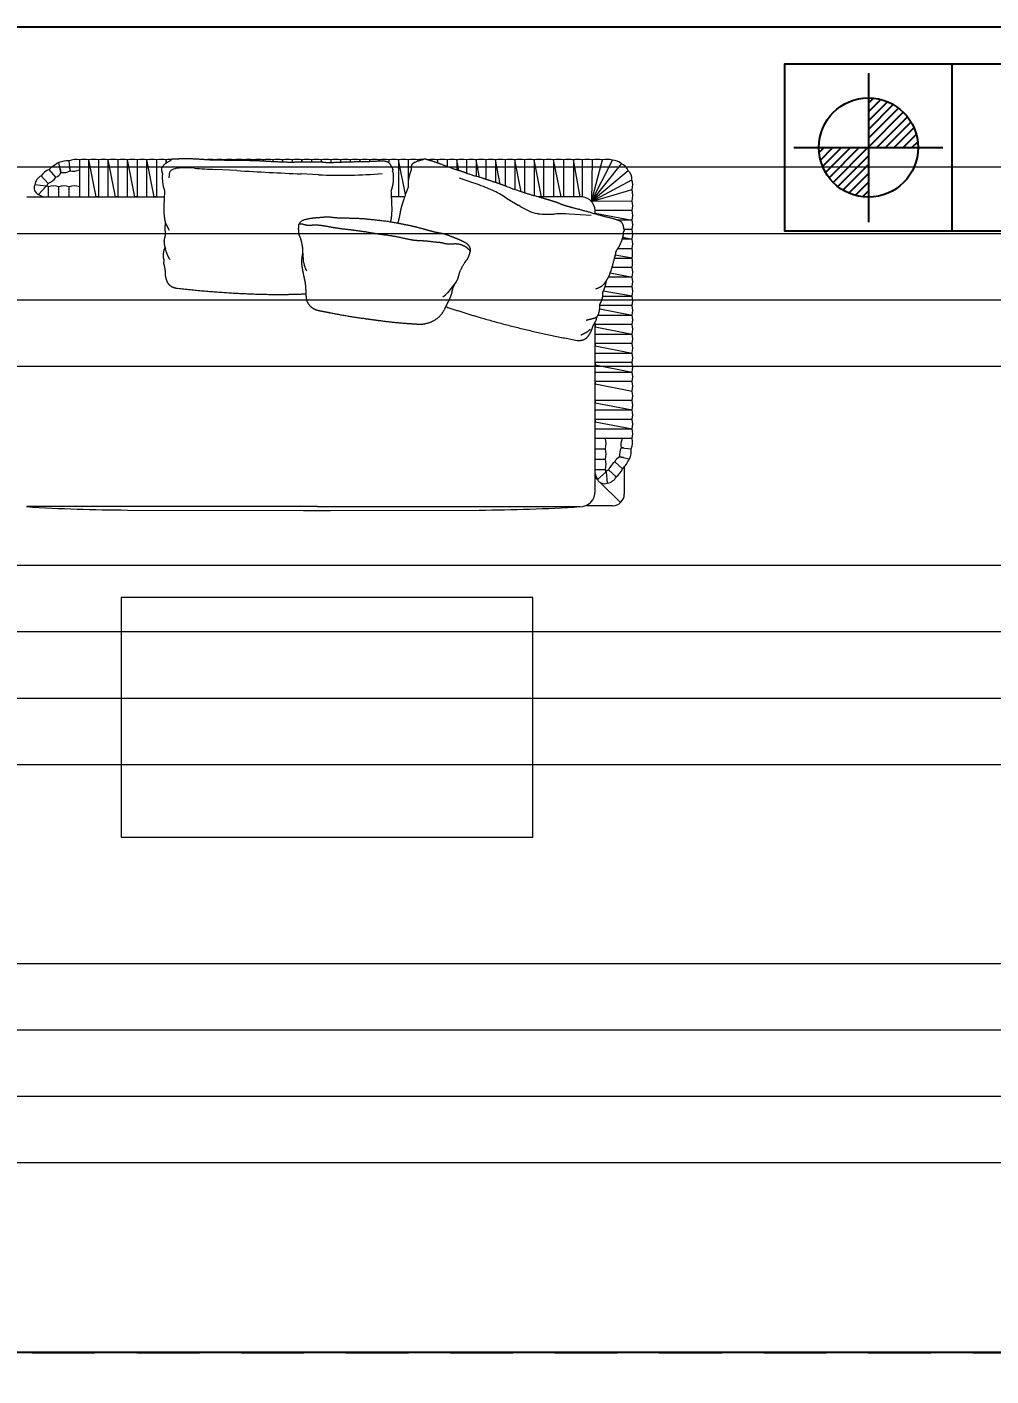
# Model space of a CAD drawing. Header units: metres. Extents: x 42 to 199, y -121 to 268.
# Drawn here: x 99.913 to 102.22, y -72.384 to -69.158 of the extents above; entities that cross this region are included whole.
import ezdxf
from ezdxf.enums import TextEntityAlignment as Align

# ---------------------------------------------------------------- set-up
doc = ezdxf.new("R2010")
doc.units = ezdxf.units.M
doc.header["$LTSCALE"] = 0.3
doc.linetypes.add('HIDDEN', pattern=[0.375, 0.25, -0.125])
doc.layers.get('0').update_dxf_attribs({"color": 8})
for name, color, linetype in [('A-Anno-Symb 1', 8, 'Continuous'), ('A-ELEVATION 3', 8, 'Continuous'), ('A-Hidden-Above', 8, 'HIDDEN')]:
    doc.layers.add(name, color=color, linetype=linetype)
for name, color, linetype, lineweight in [('A-Furniture', 8, 'Continuous', 0), ('A-Hatch', 8, 'Continuous', 9), ('DA HOUSE ARCH LAYOUT', 8, 'Continuous', 9)]:
    doc.layers.add(name, color=color, linetype=linetype, lineweight=lineweight)
doc.styles.get("Standard").update_dxf_attribs({"font": 'arial.ttf'})

# ---------------------------------------------------------------- blocks, each defined once
blk = doc.blocks.new('Lvl')
h = blk.add_hatch()
h.set_pattern_fill('ANSI31', color=256, scale=0.1, style=0)
h.set_pattern_definition([(45, (380.198235, 215.844595), (-0.00883883476, 0.00883883476), [])])
h.paths.add_polyline_path([(0, 0.1), (0, 0), (0.1, 0, 0.414214)])
h.paths.add_polyline_path([(0, 0), (-0.1, 0, 0.414214), (0, -0.1)])
for p, q in [((0, 0.15), (0, -0.15)), ((-0.15, 0), (0.15, 0))]:
    blk.add_line(p, q)
blk.add_circle((0, 0), 0.1)
blk = doc.blocks.new('Level legend')
at = {"color": 8}
blk.add_line((0.5127, 0.414), (0.5127, 0.0295), dxfattribs=at)
blk.add_lwpolyline([(1.5525, 0.0295), (0.1282, 0.0295), (0.1282, 0.414), (1.5525, 0.414)], close=True, dxfattribs=at)
at = {"color": 1, "xscale": 1.141501531389003, "yscale": 1.141501531389003, "zscale": 1.141501531389003}
blk.add_blockref('Lvl', (0.3205, 0.2217), dxfattribs=at)
blk.add_attdef('+48.00', text='', height=0.2667).set_placement((1.0699, 0.2347), align=Align.MIDDLE_CENTER)
blk = doc.blocks.new('zw$8D9D')
for p, q in [((0.8599, 2.6189), (0.8396, 2.6412)), ((0.8745, 2.6324), (0.8686, 2.6613)), ((0.8722, 2.6436), (0.8745, 2.6324)), ((0.9011, 2.6374), (0.8981, 2.6666)), ((0.9005, 2.6436), (0.9005, 2.6436)), ((0.9005, 2.6436), (0.9011, 2.6374)), ((0.9281, 2.6693), (0.9281, 2.5617)), ((0.9281, 2.6693), (0.9281, 2.6399)), ((0.9768, 2.5617), (0.9557, 2.6693)), ((0.9557, 2.5617), (0.9557, 2.6693)), ((0.9839, 2.6693), (0.9839, 2.5617)), ((1.0333, 2.5617), (1.0121, 2.6693)), ((1.0121, 2.5617), (1.0121, 2.6693)), ((1.0404, 2.6693), (1.0404, 2.5617)), ((1.0897, 2.5617), (1.0686, 2.6693)), ((1.0686, 2.5617), (1.0686, 2.6693)), ((1.0968, 2.6693), (1.0968, 2.5617)), ((1.1461, 2.5617), (1.125, 2.6693)), ((1.125, 2.5617), (1.125, 2.6693)), ((1.1532, 2.6693), (1.1532, 2.5617)), ((1.1832, 2.6606), (1.1814, 2.6693)), ((1.1814, 2.6595), (1.1814, 2.6693)), ((1.2, 2.6413), (1.1985, 2.6405)), ((1.2192, 2.6452), (1.212, 2.6446)), ((1.2632, 2.6447), (1.2463, 2.6456)), ((1.3225, 2.6693), (1.3225, 2.6684)), ((1.3874, 2.6379), (1.3242, 2.6413)), ((1.3507, 2.6693), (1.351, 2.6679)), ((1.3507, 2.6679), (1.3507, 2.6693)), ((1.379, 2.667), (1.379, 2.6693)), ((1.4076, 2.667), (1.4072, 2.6693)), ((1.4072, 2.6693), (1.4072, 2.667)), ((1.4354, 2.6693), (1.4354, 2.6666)), ((1.4644, 2.6653), (1.4636, 2.6693)), ((1.4636, 2.6693), (1.4636, 2.6654)), ((1.4918, 2.6693), (1.4918, 2.6637)), ((1.5214, 2.6624), (1.52, 2.6693)), ((1.52, 2.6693), (1.52, 2.6625)), ((1.5482, 2.6693), (1.5482, 2.662)), ((1.5778, 2.6626), (1.5765, 2.6693)), ((1.5765, 2.6693), (1.5765, 2.6625)), ((1.6047, 2.6693), (1.6047, 2.6629)), ((1.6343, 2.6623), (1.6329, 2.6693)), ((1.6329, 2.6693), (1.6329, 2.6625)), ((1.6611, 2.6693), (1.6611, 2.6607)), ((1.6908, 2.6618), (1.6893, 2.6693)), ((1.6893, 2.6693), (1.6893, 2.6618)), ((1.7175, 2.6693), (1.7175, 2.6628)), ((1.747, 2.6632), (1.7458, 2.6693)), ((1.7458, 2.6693), (1.7458, 2.6632)), ((1.774, 2.6693), (1.774, 2.664)), ((1.803, 2.6653), (1.8022, 2.6693)), ((1.8022, 2.6693), (1.8022, 2.6653)), ((1.8304, 2.6693), (1.8304, 2.6609)), ((1.8785, 2.5683), (1.8586, 2.6693)), ((1.8586, 2.6693), (1.8586, 2.5617)), ((1.8868, 2.6693), (1.8868, 2.6092)), ((1.9158, 2.6656), (1.915, 2.6693)), ((1.915, 2.6693), (1.915, 2.6654)), ((1.9433, 2.6693), (1.9433, 2.6692)), ((1.9433, 2.6692), (1.9433, 2.6693)), ((1.9734, 2.6596), (1.9715, 2.6693)), ((1.9715, 2.6693), (1.9715, 2.6603)), ((1.9997, 2.6693), (1.9997, 2.6498)), ((2.0341, 2.638), (2.0279, 2.6693)), ((2.0279, 2.6693), (2.0279, 2.6398)), ((2.0561, 2.6693), (2.0561, 2.6305)), ((2.0944, 2.6181), (2.0843, 2.6693)), ((2.0843, 2.6693), (2.0843, 2.6211)), ((2.1126, 2.6693), (2.1126, 2.6125)), ((2.1547, 2.5984), (2.1408, 2.6693)), ((2.1408, 2.6693), (2.1408, 2.6034)), ((2.169, 2.6693), (2.169, 2.5932)), ((2.2154, 2.5764), (2.1972, 2.6693)), ((2.1972, 2.6693), (2.1972, 2.5828)), ((2.2254, 2.6693), (2.2254, 2.5731)), ((2.2748, 2.5615), (2.2536, 2.6693)), ((2.2536, 2.6693), (2.2536, 2.5646)), ((2.2817, 2.5615), (2.2817, 2.6692)), ((2.2818, 2.6693), (2.2818, 2.6693)), ((2.3319, 2.5615), (2.3104, 2.6692)), ((2.3104, 2.6692), (2.3104, 2.5615)), ((2.3391, 2.6692), (2.3391, 2.5615)), ((2.3873, 2.5615), (2.3678, 2.6692)), ((2.3678, 2.6692), (2.3678, 2.5615)), ((2.3938, 2.6692), (2.3938, 2.5612)), ((2.4204, 2.5479), (2.4529, 2.6692)), ((2.4224, 2.6692), (2.4204, 2.5479)), ((2.4204, 2.5479), (2.4815, 2.6681)), ((2.4204, 2.5479), (2.5077, 2.6573)), ((2.5277, 2.6375), (2.4204, 2.5479)), ((0.8311, 2.593), (0.798, 2.5967)), ((0.837, 2.6006), (0.8167, 2.6229)), ((1.1895, 2.626), (1.1887, 2.617)), ((1.6253, 2.6259), (1.5748, 2.6283)), ((2.0751, 2.6028), (2.0357, 2.6164)), ((2.4204, 2.5479), (2.5383, 2.6113)), ((0.7753, 2.5619), (1.1755, 2.5617)), ((0.8311, 2.593), (0.8086, 2.5683)), ((0.8379, 2.5617), (0.8379, 2.5911)), ((0.8679, 2.5617), (0.8679, 2.5911)), ((0.898, 2.5617), (0.898, 2.5911)), ((0.9839, 2.5617), (0.9768, 2.5617)), ((0.9839, 2.5617), (0.9839, 2.5617)), ((0.9839, 2.5617), (1.0121, 2.5617)), ((1.0404, 2.5617), (1.0333, 2.5617)), ((1.0404, 2.5617), (1.0404, 2.5617)), ((1.0404, 2.5617), (1.0686, 2.5617)), ((1.0968, 2.5617), (1.0897, 2.5617)), ((1.0968, 2.5617), (1.0968, 2.5617)), ((1.0968, 2.5617), (1.125, 2.5617)), ((1.1532, 2.5617), (1.1461, 2.5617)), ((1.1532, 2.5617), (1.1532, 2.5617)), ((1.1532, 2.5617), (1.1755, 2.5617)), ((1.8761, 2.5617), (1.8381, 2.5617)), ((2.1262, 2.5832), (2.1237, 2.5842)), ((2.1681, 2.5611), (2.1674, 2.5615)), ((2.3873, 2.5615), (2.2645, 2.5615)), ((2.3391, 2.5615), (2.3391, 2.5617)), ((2.3938, 2.5612), (2.3873, 2.5615)), ((2.4204, 2.5479), (2.5394, 2.5827)), ((2.215, 2.5328), (2.2067, 2.5376)), ((2.5394, 2.549), (2.4204, 2.5479)), ((2.4317, 2.5214), (2.4316, 2.5215)), ((2.5394, 2.5214), (2.4317, 2.5214)), ((2.4318, 2.5114), (2.4317, 2.5214)), ((1.1786, 2.4866), (1.1899, 2.4646)), ((2.265, 2.5123), (2.2626, 2.5127)), ((2.3186, 2.5117), (2.3121, 2.5114)), ((2.4198, 2.5072), (2.3552, 2.5115)), ((2.4318, 2.5144), (2.5394, 2.4937)), ((2.5394, 2.4937), (2.4966, 2.4937)), ((2.5394, 2.4384), (2.5105, 2.4384)), ((2.5121, 2.4437), (2.5394, 2.4384)), ((2.5394, 2.4661), (2.516, 2.4661)), ((1.1763, 2.4189), (1.1789, 2.4104)), ((1.5785, 2.4046), (1.5802, 2.3789)), ((2.4975, 2.4107), (2.5394, 2.4107)), ((1.1849, 2.391), (1.1896, 2.3817)), ((1.1913, 2.3801), (1.1919, 2.3791)), ((2.4879, 2.3831), (2.5393, 2.3831)), ((2.5393, 2.3831), (2.49, 2.3916)), ((1.5855, 2.3571), (1.5893, 2.3482)), ((2.5394, 2.3278), (2.4702, 2.3278)), ((2.4754, 2.3401), (2.5394, 2.3278)), ((2.5394, 2.3554), (2.4805, 2.3554)), ((2.0265, 2.3135), (2.0014, 2.2821)), ((2.5394, 2.2724), (2.4551, 2.287)), ((2.4604, 2.3001), (2.5394, 2.3001)), ((2.5394, 2.2448), (2.4445, 2.2448)), ((2.4535, 2.2724), (2.5394, 2.2724)), ((2.44, 2.2171), (2.5394, 2.2171)), ((2.4447, 2.2354), (2.5394, 2.2171)), ((2.4318, 2.1895), (2.4318, 2.1975)), ((2.4318, 1.7041), (2.4318, 2.1975)), ((2.5394, 2.1895), (2.4318, 2.1895)), ((2.4318, 2.1895), (2.4318, 2.1825)), ((2.4318, 2.1825), (2.5394, 2.1618)), ((2.4318, 2.1341), (2.4318, 2.1618)), ((2.4318, 2.1618), (2.5394, 2.1618)), ((2.5394, 2.1341), (2.4318, 2.1341)), ((2.4318, 2.1341), (2.4318, 2.1272)), ((2.4318, 2.1272), (2.5394, 2.1065)), ((2.4318, 2.0788), (2.4318, 2.1065)), ((2.4318, 2.1065), (2.5394, 2.1065)), ((2.5394, 2.0788), (2.4318, 2.0788)), ((2.4318, 2.0788), (2.4318, 2.0719)), ((2.4318, 2.0719), (2.5394, 2.0511)), ((2.4318, 2.0235), (2.4318, 2.0511)), ((2.4318, 2.0511), (2.5394, 2.0511)), ((2.5394, 2.0235), (2.4318, 2.0235)), ((2.4318, 2.0235), (2.4318, 2.0165)), ((2.4318, 2.0165), (2.5394, 1.9958)), ((2.5394, 1.9682), (2.4318, 1.9682)), ((2.4318, 1.9682), (2.4318, 1.9612)), ((2.4318, 1.9612), (2.5394, 1.9405)), ((2.4318, 1.9128), (2.4318, 1.9405)), ((2.4318, 1.9405), (2.5394, 1.9405)), ((2.5394, 1.9128), (2.4318, 1.9128)), ((2.4318, 1.9128), (2.4318, 1.9059)), ((2.4318, 1.9059), (2.5394, 1.8852)), ((2.4318, 1.8575), (2.4318, 1.8852)), ((2.4318, 1.8852), (2.5394, 1.8852)), ((2.5394, 1.8575), (2.4318, 1.8575)), ((2.5393, 1.8575), (2.51, 1.8575)), ((2.4318, 1.8275), (2.4612, 1.8275)), ((2.5074, 1.8306), (2.5366, 1.8276)), ((2.5137, 1.83), (2.5074, 1.8306)), ((2.5137, 1.83), (2.5137, 1.83)), ((2.4318, 1.7974), (2.4612, 1.7974)), ((2.4889, 1.7893), (2.5113, 1.7691)), ((2.5025, 1.8039), (2.5313, 1.7981)), ((2.5137, 1.8017), (2.5025, 1.8039)), ((2.5162, 1.7747), (2.5162, 1.6956)), ((2.4398, 1.7356), (2.4316, 1.7437)), ((2.4318, 1.7673), (2.4612, 1.7673)), ((2.4398, 1.7356), (2.4343, 1.7411)), ((2.4631, 1.7605), (2.4383, 1.7381)), ((2.4631, 1.7605), (2.4668, 1.7275)), ((2.4706, 1.7664), (2.493, 1.7462)), ((2.5038, 1.6715), (2.446, 1.7293)), ((1.6217, 1.659), (0.7753, 1.659)), ((1.6217, 1.6589), (2.3867, 1.6589)), ((2.4824, 1.6617), (2.4025, 1.6617)), ((1.0684, 1.6491), (1.581, 1.6477)), ((1.581, 1.6477), (1.6205, 1.6478)), ((1.6205, 1.6478), (1.66, 1.6477)), ((1.66, 1.6477), (2.0936, 1.649)), ((2.2496, 1.3938), (1.0499, 1.3938)), ((1.0499, 1.3938), (1.0499, 0.6956)), ((2.2496, 0.6956), (2.2496, 1.3938)), ((1.0499, 0.6956), (2.2496, 0.6956))]:
    blk.add_line(p, q)
for centre, radius, start, end in [((0.8609, 2.5911), 0.0544, 113.0312, 144.2526), ((0.9243, 2.5497), 0.1247, 116.5379, 132.7957), ((0.8933, 2.6084), 0.0583, 85.2752, 115.0748), ((0.8799, 2.6779), 0.0458, 263.2172, 297.6632), ((0.9182, 2.6115), 0.0586, 80.3366, 110.0451), ((0.9104, 2.682), 0.0456, 258.2276, 292.7328), ((0.9419, 2.6007), 0.07, 78.6012, 101.3988), ((0.9698, 2.5979), 0.0728, 78.8238, 101.1762), ((0.998, 2.5979), 0.0728, 78.8238, 101.1762), ((1.0263, 2.5979), 0.0728, 78.8238, 101.1762), ((1.0545, 2.5979), 0.0728, 78.8238, 101.1762), ((1.0827, 2.5979), 0.0728, 78.8238, 101.1762), ((1.1109, 2.5979), 0.0728, 78.8238, 101.1762), ((1.1391, 2.5979), 0.0728, 78.8238, 101.1762), ((1.1673, 2.5979), 0.0728, 78.8238, 101.1762), ((1.1956, 2.5979), 0.0728, 88.4477, 101.1762), ((1.21, 2.6243), 0.0205, 150.2551, 175.2364), ((1.2052, 2.627), 0.015, 116.5651, 150.2551), ((1.2147, 2.612), 0.0328, 94.7636, 116.5651), ((1.2355, 2.4502), 0.1957, 86.8202, 94.7636), ((3.8001, 48.3081), 45.7339, 266.82017, 266.89664), ((1.3084, 2.5979), 0.0728, 78.8238, 100.1637), ((1.3366, 2.5979), 0.0728, 78.8238, 101.1762), ((1.3648, 2.5979), 0.0728, 78.8238, 101.1762), ((1.3931, 2.5979), 0.0728, 78.8238, 101.1762), ((2.9309, 31.1074), 28.5114, 266.89664, 267.27369), ((1.4213, 2.5979), 0.0728, 78.8238, 101.1762), ((1.4495, 2.5979), 0.0728, 78.8238, 101.1762), ((1.4777, 2.5979), 0.0728, 78.8238, 101.1762), ((1.5059, 2.5979), 0.0728, 78.8238, 101.1762), ((1.5341, 2.5979), 0.0728, 78.8238, 101.1762), ((1.5624, 2.5979), 0.0728, 78.8238, 101.1762), ((1.5906, 2.5979), 0.0728, 78.8238, 101.1762), ((1.6188, 2.5979), 0.0728, 78.8238, 101.1762), ((1.647, 2.5979), 0.0728, 78.8238, 101.1762), ((1.6752, 2.5979), 0.0728, 78.8238, 101.1762), ((1.7034, 2.5979), 0.0728, 78.8238, 101.1762), ((1.7316, 2.5979), 0.0728, 78.8238, 101.1762), ((1.7599, 2.5979), 0.0728, 78.8238, 101.1762), ((1.7881, 2.5979), 0.0728, 78.8238, 101.1762), ((1.8163, 2.5979), 0.0728, 78.8238, 101.1762), ((1.8445, 2.5979), 0.0728, 78.8238, 101.1762), ((1.8727, 2.5979), 0.0728, 78.8238, 101.1762), ((1.9009, 2.5979), 0.0728, 78.8238, 101.1762), ((1.9292, 2.5979), 0.0728, 88.0875, 101.1762), ((1.9292, 2.5979), 0.0728, 78.8238, 79.9641), ((1.9574, 2.5979), 0.0728, 78.8238, 101.1762), ((1.9856, 2.5979), 0.0728, 78.8238, 101.1762), ((2.0138, 2.5979), 0.0728, 78.8238, 101.1762), ((2.042, 2.5979), 0.0728, 78.8238, 101.1762), ((2.0702, 2.5979), 0.0728, 78.8238, 101.1762), ((2.0984, 2.5979), 0.0728, 78.8238, 101.1762), ((2.1267, 2.5979), 0.0728, 78.8238, 101.1762), ((2.1549, 2.5979), 0.0728, 78.8238, 101.1762), ((2.1831, 2.5979), 0.0728, 78.8238, 101.1762), ((2.2113, 2.5979), 0.0728, 78.8238, 101.1762), ((2.2395, 2.5979), 0.0728, 78.8238, 101.1762), ((2.2677, 2.5979), 0.0728, 78.8238, 101.1762), ((2.296, 2.5954), 0.0752, 79.0064, 100.9936), ((2.3247, 2.5954), 0.0752, 79.0064, 100.9936), ((2.3534, 2.5954), 0.0752, 79.0064, 100.9936), ((2.3808, 2.6087), 0.0619, 77.878, 102.122), ((2.4081, 2.5954), 0.0752, 79.0064, 100.9936), ((2.4377, 2.5871), 0.0835, 79.5029, 100.4971), ((2.4651, 2.6172), 0.0535, 72.2027, 103.2629), ((2.4839, 2.6368), 0.0314, 40.787, 94.3811), ((2.4996, 2.6292), 0.0292, 16.457, 74.0696), ((2.507, 2.6137), 0.0314, 355.6189, 48.9748), ((0.8182, 2.588), 0.022, 156.8476, 244.1664), ((0.8328, 2.5916), 0.0352, 117.2569, 171.6985), ((0.8142, 2.6124), 0.0257, 311.1391, 332.6228), ((0.8157, 2.6507), 0.0544, 293.0312, 324.2526), ((0.8524, 2.6415), 0.0238, 288.1515, 337.6526), ((1.6918, 4.0218), 1.3974, 267.2737, 274.8793), ((1.825, 1.8761), 0.7685, 67.127, 71.008), ((2.4873, 2.595), 0.0535, 346.7371, 17.7973), ((0.8318, 2.6033), 0.042, 236.5645, 261.6743), ((0.8335, 2.586), 0.00676, 49.427, 123.0075), ((0.8529, 2.5344), 0.0587, 75.162, 104.838), ((0.883, 2.5344), 0.0587, 75.162, 104.838), ((0.913, 2.5344), 0.0587, 75.162, 104.838), ((2.0185, 2.3281), 0.2768, 57.4722, 67.127), ((2.7288, 3.4403), 1.0428, 237.4722, 239.9559), ((2.3893, 2.5192), 0.0423, 40.6887, 84.0094), ((2.4407, 2.5659), 0.1001, 350.3301, 9.6699), ((2.3999, 2.8525), 0.3693, 239.9559, 244.004), ((2.2771, 2.6009), 0.0893, 244.004, 260.6334), ((2.3893, 2.5192), 0.0423, 3.2209, 44.928), ((2.4708, 2.5352), 0.07, 348.6012, 11.3988), ((2.4708, 2.5076), 0.07, 348.6012, 11.3988), ((2.2867, 2.6441), 0.1335, 260.6334, 270.7525), ((2.2808, 3.0926), 0.5821, 270.7525, 273.079), ((2.3349, 2.2078), 0.3043, 86.1857, 93.079), ((2.4708, 2.4799), 0.07, 348.6012, 11.3988), ((2.4708, 2.4522), 0.07, 348.6012, 11.3988), ((2.4708, 2.4246), 0.07, 348.6012, 11.3988), ((1.0385, 2.368), 0.1466, 12.8043, 16.7828), ((1.2227, 2.4099), 0.0422, 192.8043, 206.5651), ((2.4707, 2.3969), 0.07, 348.6012, 11.3988), ((1.191, 2.3824), 0.0016, 206.5651, 248.1986), ((1.1898, 2.3793), 0.00174, 29.7449, 68.1986), ((1.6458, 2.3833), 0.0658, 183.7627, 203.3852), ((2.4707, 2.3693), 0.07, 348.6012, 11.3988), ((1.597, 2.3515), 0.00836, 203.3852, 225), ((2.4708, 2.3416), 0.07, 348.6012, 11.3988), ((2.4708, 2.3139), 0.07, 348.6012, 11.3988), ((1.9641, 2.312), 0.0478, 299.7449, 321.2952), ((2.4708, 2.2863), 0.07, 348.6012, 11.3988), ((2.4708, 2.2586), 0.07, 348.6012, 11.3988), ((2.4708, 2.2309), 0.07, 348.6012, 11.3988), ((2.4708, 2.2033), 0.07, 348.6012, 11.3988), ((2.4708, 2.1756), 0.07, 348.6012, 11.3988), ((2.4708, 2.148), 0.07, 348.6012, 11.3988), ((2.4708, 2.1203), 0.07, 348.6012, 11.3988), ((2.4708, 2.0926), 0.07, 348.6012, 11.3988), ((2.4708, 2.065), 0.07, 348.6012, 11.3988), ((2.4708, 2.0373), 0.07, 348.6012, 11.3988), ((2.4708, 2.0097), 0.07, 348.6012, 11.3988), ((2.4708, 1.982), 0.07, 348.6012, 11.3988), ((2.4708, 1.9543), 0.07, 348.6012, 11.3988), ((2.4708, 1.9267), 0.07, 348.6012, 11.3988), ((2.4708, 1.899), 0.07, 348.6012, 11.3988), ((2.4885, 1.8425), 0.0587, 165.162, 165.2094), ((2.4044, 1.8425), 0.0587, 345.162, 14.838), ((2.552, 1.8399), 0.0456, 157.2672, 191.7724), ((2.4816, 1.8477), 0.0586, 339.9549, 9.6634), ((2.4708, 1.8714), 0.07, 348.6012, 11.3988), ((2.4885, 1.8425), 0.0587, 194.7906, 194.838), ((2.4885, 1.8124), 0.0587, 165.162, 165.2094), ((2.4044, 1.8124), 0.0587, 345.162, 14.838), ((2.548, 1.8094), 0.0458, 152.3368, 186.7828), ((2.4785, 1.8228), 0.0583, 334.9252, 4.7248), ((2.4885, 1.8124), 0.0587, 194.7906, 194.838), ((2.4885, 1.7824), 0.0587, 165.162, 165.2094), ((2.4044, 1.7824), 0.0587, 345.162, 14.838), ((2.5207, 1.7452), 0.0544, 125.7474, 156.9688), ((2.5116, 1.7819), 0.0238, 112.3474, 161.8485), ((2.4612, 1.7904), 0.0544, 305.7474, 336.9688), ((2.4197, 1.8538), 0.1247, 317.2043, 333.4621), ((2.4885, 1.7824), 0.0587, 194.7906, 194.838), ((2.4734, 1.7613), 0.042, 171.6744, 171.7921), ((2.4734, 1.7613), 0.042, 188.2079, 213.4355), ((2.4581, 1.7477), 0.022, 205.8336, 293.1524), ((2.456, 1.7629), 0.00676, 326.9925, 40.573), ((2.4824, 1.7437), 0.0257, 117.3772, 138.8609), ((2.4617, 1.7623), 0.0352, 278.3015, 332.7431), ((2.3866, 1.704), 0.0452, 270.1316, 0.1309), ((2.4824, 1.6956), 0.0339, 270, 0), ((1.0807, 6.4451), 4.796, 266.335, 269.853), ((2.0795, 6.4725), 4.8235, 270.167, 273.665)]:
    blk.add_arc(centre, radius, start, end)
for points in [[(1.1961, 2.6696), (1.1946, 2.6676), (1.1752, 2.6558), (1.1682, 2.6468), (1.167, 2.644), (1.168, 2.6349), (1.1703, 2.6291)], [(1.2019, 2.6716), (1.1976, 2.6715), (1.1961, 2.6696)], [(1.3277, 2.6684), (1.3137, 2.6683), (1.2938, 2.6697)], [(1.3536, 2.6677), (1.3417, 2.6686), (1.3277, 2.6684)], [(1.3864, 2.667), (1.3654, 2.6668), (1.3536, 2.6677)], [(1.453, 2.666), (1.4479, 2.6664), (1.4073, 2.6672), (1.3864, 2.667)], [(1.4768, 2.6646), (1.4718, 2.665), (1.458, 2.6656), (1.453, 2.666)], [(1.5095, 2.6629), (1.4817, 2.6642), (1.4768, 2.6646)], [(1.5574, 2.6621), (1.5373, 2.6616), (1.5095, 2.6629)], [(1.675, 2.6612), (1.6708, 2.6612), (1.662, 2.6607), (1.6506, 2.6606), (1.63, 2.6629), (1.6175, 2.663), (1.6098, 2.6629)], [(1.7391, 2.6632), (1.7127, 2.6629), (1.6791, 2.6613), (1.675, 2.6612)], [(1.8129, 2.6653), (1.806, 2.6656), (1.7656, 2.6634), (1.7391, 2.6632)], [(1.8438, 2.6236), (1.8435, 2.6323), (1.841, 2.6368)], [(1.8929, 2.6343), (1.8896, 2.6248), (1.8855, 2.6031), (1.8864, 2.59)], [(1.895, 2.6395), (1.8939, 2.6372), (1.8929, 2.6343)], [(1.8971, 2.6558), (1.8962, 2.6546), (1.8945, 2.6457), (1.895, 2.6395)], [(1.9376, 2.6709), (1.9335, 2.6721), (1.9294, 2.6692), (1.9074, 2.6635), (1.8981, 2.657), (1.8971, 2.6558)], [(1.9538, 2.6661), (1.9457, 2.6685), (1.9376, 2.6709)], [(1.9715, 2.6603), (1.9618, 2.6638), (1.9538, 2.6661)], [(2.127, 2.6079), (2.1077, 2.6142), (2.0675, 2.6261), (2.0454, 2.6347), (2.0184, 2.6426), (1.9812, 2.6568), (1.9715, 2.6603)], [(1.8371, 2.5793), (1.8418, 2.5916), (1.843, 2.6026)], [(1.843, 2.6026), (1.8442, 2.6135), (1.8438, 2.6236)], [(2.2498, 2.5657), (2.2305, 2.571), (2.178, 2.5896), (2.1688, 2.5934), (2.1558, 2.5979), (2.1463, 2.6016), (2.127, 2.6079)], [(1.1764, 2.5793), (1.1744, 2.544), (1.1741, 2.5116), (1.176, 2.4991)], [(1.8376, 2.4991), (1.8395, 2.5116), (1.8392, 2.544), (1.8371, 2.5793)], [(1.8864, 2.59), (1.8741, 2.5569), (1.8693, 2.5414)], [(2.344, 2.5354), (2.3385, 2.5371), (2.329, 2.5412)], [(2.3537, 2.5328), (2.3494, 2.5338), (2.344, 2.5354)], [(2.362, 2.5305), (2.358, 2.5317), (2.3537, 2.5328)], [(2.5057, 2.4893), (2.5016, 2.4919), (2.4886, 2.4966), (2.4493, 2.5062), (2.3986, 2.5212), (2.366, 2.5294), (2.362, 2.5305)], [(1.176, 2.4991), (1.177, 2.4925), (1.1786, 2.4866)], [(1.1786, 2.4866), (1.1764, 2.4689), (1.178, 2.4602)], [(1.6162, 2.4998), (1.6016, 2.4987), (1.5769, 2.493), (1.5665, 2.4814), (1.5662, 2.4709), (1.5664, 2.4551), (1.5697, 2.4474)], [(1.5716, 2.482), (1.5665, 2.4814), (1.5677, 2.4815)], [(1.5933, 2.4781), (1.5893, 2.4787), (1.5767, 2.4825), (1.5716, 2.482)], [(1.6349, 2.4774), (1.6232, 2.4791), (1.6075, 2.4787), (1.5973, 2.4776), (1.5933, 2.4781)], [(1.6422, 2.502), (1.6308, 2.501), (1.6162, 2.4998)], [(1.6643, 2.4724), (1.6466, 2.4757), (1.6349, 2.4774)], [(1.6914, 2.4994), (1.6758, 2.4997), (1.6537, 2.5029), (1.6422, 2.502)], [(1.8243, 2.4899), (1.7879, 2.4939), (1.7521, 2.4978), (1.7071, 2.4991), (1.6914, 2.4994)], [(1.9176, 2.4711), (1.8958, 2.4769), (1.8604, 2.4834), (1.8243, 2.4899)], [(1.8353, 2.4879), (1.8367, 2.4932), (1.8376, 2.4991)], [(1.8564, 2.4864), (1.8564, 2.4854), (1.8564, 2.4841)], [(1.1771, 2.4446), (1.1745, 2.4376), (1.175, 2.4241), (1.1777, 2.4138), (1.1759, 2.4106)], [(1.178, 2.4602), (1.1796, 2.4515), (1.1771, 2.4446)], [(1.5697, 2.4474), (1.5729, 2.4396), (1.576, 2.426)], [(1.7153, 2.4653), (1.682, 2.4692), (1.6643, 2.4724)], [(1.8198, 2.4501), (1.7939, 2.4535), (1.7487, 2.4615), (1.7153, 2.4653)], [(1.9109, 2.4339), (1.9028, 2.4344), (1.8821, 2.4387), (1.8456, 2.4467), (1.8198, 2.4501)], [(1.9544, 2.4611), (1.9393, 2.4653), (1.9176, 2.4711)], [(2.0266, 2.4401), (2.013, 2.4454), (1.9916, 2.4537), (1.9695, 2.457), (1.9544, 2.4611)], [(2.0513, 2.4286), (2.0403, 2.4348), (2.0266, 2.4401)], [(2.5056, 2.4255), (2.51, 2.4356), (2.5126, 2.4453)], [(2.5126, 2.4453), (2.5148, 2.4537), (2.5137, 2.4589)], [(1.173, 2.3994), (1.1718, 2.3914), (1.1727, 2.3842)], [(1.1759, 2.4106), (1.1741, 2.4074), (1.173, 2.3994)], [(2.018, 2.4239), (2.0122, 2.4231), (2.0042, 2.4236), (1.9936, 2.4245), (1.9835, 2.4279), (1.9648, 2.4293), (1.9395, 2.4324), (1.919, 2.4334), (1.9109, 2.4339)], [(2.0421, 2.4211), (2.0379, 2.4226), (2.0238, 2.4247), (2.018, 2.4239)], [(2.0677, 2.4032), (2.0612, 2.41), (2.0556, 2.4148), (2.0462, 2.4195), (2.0421, 2.4211)], [(2.0657, 2.4153), (2.0623, 2.4224), (2.0513, 2.4286)], [(2.0563, 2.3765), (2.0616, 2.383), (2.0663, 2.3981), (2.0691, 2.4082), (2.0657, 2.4153)], [(2.4804, 2.355), (2.485, 2.3706), (2.4933, 2.405)], [(2.4933, 2.405), (2.5013, 2.4153), (2.5056, 2.4255)], [(1.1727, 2.3842), (1.173, 2.3814), (1.1741, 2.3791)], [(1.5783, 2.3968), (1.5775, 2.3917), (1.5767, 2.3866)], [(1.1789, 2.3294), (1.1804, 2.3221), (1.1843, 2.3124)], [(1.5823, 2.3288), (1.5835, 2.3231), (1.5847, 2.3174)], [(2.0253, 2.3118), (2.0259, 2.3127), (2.0265, 2.3135)], [(2.4517, 2.2625), (2.4539, 2.2689), (2.453, 2.2836), (2.4612, 2.2994), (2.4642, 2.3168)], [(1.5887, 2.2713), (1.5888, 2.27), (1.5889, 2.2686)], [(1.5999, 2.2442), (1.6, 2.244), (1.6002, 2.2439)], [(1.9928, 2.2344), (1.9998, 2.2487), (2.0068, 2.263)], [(2.4442, 2.2318), (2.4455, 2.2398), (2.4447, 2.2434)], [(2.4447, 2.2434), (2.4439, 2.2469), (2.4467, 2.2515)], [(2.4467, 2.2515), (2.4495, 2.2561), (2.4517, 2.2625)], [(1.6248, 2.2306), (1.6428, 2.227), (1.6608, 2.2235)], [(1.7621, 2.2067), (1.7824, 2.2039), (1.8027, 2.2012)], [(2.4146, 2.2038), (2.4101, 2.2027), (2.4055, 2.2016)], [(2.4282, 2.2072), (2.4213, 2.2055), (2.4146, 2.2038)], [(2.4351, 2.2112), (2.4324, 2.2083), (2.4282, 2.2072)], [(1.8939, 2.1921), (1.9047, 2.1915), (1.9155, 2.1908)], [(2.4076, 2.1674), (2.4059, 2.1664), (2.3966, 2.1613), (2.3896, 2.1582)], [(2.4171, 2.1757), (2.4093, 2.1684), (2.4076, 2.1674)], [(2.408, 2.1519), (2.4146, 2.16), (2.4181, 2.1666)], [(2.4181, 2.1666), (2.4217, 2.1733), (2.423, 2.1785)], [(2.423, 2.1785), (2.4243, 2.1837), (2.4317, 2.1977), (2.4335, 2.2002)]]:
    blk.add_open_spline(points, degree=2)
for points, knots in [([(1.2938, 2.6697), (1.2739, 2.6711), (1.2533, 2.6721), (1.2221, 2.6718), (1.2019, 2.6716)], [0.64834406, 0.64834406, 0.64834406, 0.65294581, 0.65754755, 0.66609124, 0.66609124, 0.66609124]), ([(1.6098, 2.6629), (1.5951, 2.6628), (1.5774, 2.6626), (1.5574, 2.6621)], [0.58016552, 0.58016552, 0.58016552, 0.60232657, 0.60692832, 0.60692832, 0.60692832]), ([(1.841, 2.6368), (1.8419, 2.6393), (1.8426, 2.6417), (1.8415, 2.6436), (1.8396, 2.6469), (1.8374, 2.6508), (1.8351, 2.6552), (1.8318, 2.6592), (1.8292, 2.6623), (1.8198, 2.665), (1.8129, 2.6653)], [0.3287505, 0.3287505, 0.3287505, 0.3439021, 0.3625513, 0.3812005, 0.3998496, 0.4184988, 0.437148, 0.4522854, 0.4639108, 0.4755363, 0.4755363, 0.4755363]), ([(1.1703, 2.6291), (1.1699, 2.6266), (1.1694, 2.6135), (1.1718, 2.5916), (1.1764, 2.5793)], [0.676851212, 0.676851212, 0.676851212, 0.677580665, 0.680008861, 0.682437056, 0.682437056, 0.682437056]), ([(2.329, 2.5412), (2.3195, 2.5452), (2.3075, 2.549), (2.2861, 2.5553), (2.2691, 2.5603), (2.2498, 2.5657)], [0.970644409, 0.970644409, 0.970644409, 0.972934796, 0.975225184, 0.979591235, 0.980497846, 0.980497846, 0.980497846]), ([(1.8693, 2.5414), (1.8644, 2.5259), (1.8617, 2.5068), (1.8564, 2.4864)], [0.99734285, 0.99734285, 0.99734285, 0.999044376, 0.999956668, 0.999956668, 0.999956668]), ([(2.5124, 2.4808), (2.5115, 2.4829), (2.5099, 2.4867), (2.5057, 2.4893)], [0.947048647, 0.947048647, 0.947048647, 0.950030922, 0.952321309, 0.952321309, 0.952321309]), ([(2.5137, 2.4589), (2.5153, 2.461), (2.5167, 2.463), (2.5162, 2.4652), (2.5153, 2.4689), (2.5143, 2.4733), (2.5135, 2.4781), (2.5124, 2.4808)], [0.92569275, 0.92569275, 0.92569275, 0.92867783, 0.93235199, 0.93602616, 0.93970032, 0.94337448, 0.94704865, 0.94704865, 0.94704865]), ([(1.576, 2.426), (1.579, 2.4124), (1.5783, 2.4008), (1.5783, 2.3968)], [0.97620511, 0.97620511, 0.97620511, 0.99221774, 1, 1, 1]), ([(1.1741, 2.3791), (1.1749, 2.3742), (1.173, 2.369), (1.175, 2.3631), (1.178, 2.3476), (1.1775, 2.3368), (1.1789, 2.3294)], [0.77458715, 0.77458715, 0.77458715, 0.78231502, 0.79111829, 0.79992156, 0.80872483, 0.8175281, 0.8175281, 0.8175281]), ([(2.0265, 2.3135), (2.0292, 2.3179), (2.0339, 2.3304), (2.0374, 2.3457), (2.0509, 2.3701), (2.0563, 2.3765)], [0.55125071, 0.55125071, 0.55125071, 0.55987682, 0.57588945, 0.59190208, 0.6079147, 0.6079147, 0.6079147]), ([(2.4642, 2.3168), (2.4674, 2.322), (2.4758, 2.3395), (2.4804, 2.355)], [0.85982977, 0.85982977, 0.85982977, 0.86964656, 0.88795598, 0.88795598, 0.88795598]), ([(2.4622, 2.3153), (2.4594, 2.3108), (2.4501, 2.2987), (2.4328, 2.2927)], [0, 0, 0, 0.316865, 1, 1, 1]), ([(2.4335, 2.2002), (2.4353, 2.2028), (2.435, 2.2083), (2.4372, 2.2127)], [0.6026306, 0.6026306, 0.6026306, 0.62722526, 0.64881547, 0.64881547, 0.64881547]), ([(2.4372, 2.2127), (2.4389, 2.2146), (2.443, 2.2239), (2.4442, 2.2318)], [0.64881547, 0.64881547, 0.64881547, 0.65996065, 0.68851338, 0.68851338, 0.68851338])]:
    blk.add_open_spline(points, degree=2, knots=knots)
for points, weights in [([(1.5767, 2.3866), (1.5744, 2.3721), (1.5768, 2.3576)], [1, 0.987237172041, 1]), ([(1.5768, 2.3576), (1.5792, 2.3432), (1.5823, 2.3288)], [1, 0.999725725822, 1]), ([(1.1843, 2.3124), (1.1931, 2.2982), (1.2096, 2.2958)], [1, 0.90555312379, 1]), ([(1.2096, 2.2958), (1.3577, 2.2784), (1.5068, 2.277)], [1, 0.99856014248, 1]), ([(1.5847, 2.3174), (1.5871, 2.3061), (1.5875, 2.2945)], [1, 0.995965094722, 1]), ([(1.5875, 2.2945), (1.5879, 2.2829), (1.5887, 2.2713)], [1, 0.999811025704, 1]), ([(2.0068, 2.263), (2.0127, 2.2749), (2.0151, 2.288)], [1, 0.990766249878, 1]), ([(2.0151, 2.288), (2.0176, 2.301), (2.0253, 2.3118)], [1, 0.976207292081, 1]), ([(1.5068, 2.277), (1.5475, 2.2774), (1.5882, 2.279)], [1, 0.999892402458, 1]), ([(1.5889, 2.2686), (1.5899, 2.2544), (1.5999, 2.2442)], [1, 0.938407183084, 1]), ([(1.6002, 2.2439), (1.6104, 2.2334), (1.6248, 2.2306)], [1, 0.955206816278, 1]), ([(1.9963, 2.2416), (2.0423, 2.2255), (2.0892, 2.212)], [1, 0.999597334718, 1]), ([(1.6608, 2.2235), (1.7112, 2.2136), (1.7621, 2.2067)], [1, 0.999570131144, 1]), ([(1.8027, 2.2012), (1.8481, 2.195), (1.8939, 2.1921)], [1, 0.999316747841, 1]), ([(1.9155, 2.1908), (1.9397, 2.1893), (1.9609, 2.201)], [1, 0.960433497192, 1]), ([(1.9609, 2.201), (1.9821, 2.2127), (1.9928, 2.2344)], [1, 0.953750623637, 1]), ([(2.0892, 2.212), (2.2322, 2.1699), (2.3789, 2.1434)], [1, 0.99856014248, 1]), ([(2.3789, 2.1434), (2.3955, 2.1408), (2.408, 2.1519)], [1, 0.90555312379, 1])]:
    blk.add_rational_spline(points, weights, degree=2)
blk = doc.blocks.new('DA HOUSE ARCH LAYOUT')
at = {"layer": 'A-Hatch', "transparency": 33554534}
h = blk.add_hatch(dxfattribs=at)
h.set_pattern_fill('ANSI34', color=8, scale=0.05, angle=135)
h.set_pattern_definition([(180, (143.66595, 80.5253), (-8e-16, -0.9525), []), (180, (143.5072, 80.684), (-8e-16, -0.9525), []), (180, (143.34845, 80.8428), (-8e-16, -0.9525), []), (180, (143.1897, 81.0015), (-8e-16, -0.9525), [])])
h.paths.add_polyline_path([(-4.77, -11.6999), (19.35, -11.7), (19.35, -23.43), (32.0283, -23.43), (32.2446, -21.83), (30.3908, -21.83), (30.3908, -21.93), (29.9908, -21.93), (29.9906, -14.136), (29.9906, -15.135, -0.255571), (30.2109, -14.7322), (30.2208, -12.5299), (29.9908, -12.5299), (29.9908, -5.7602, -0.509998), (30.5975, -5.2899, 0.131852), (31.3505, -5.5096, 0.414214), (32.6508, -4.2093, 0.414214), (31.3505, -2.909, 0.124697), (30.7314, -3.0659, -0.546787), (29.9908, -2.7299), (29.9908, 0.6871), (32.0248, 0.6871), (32.0248, 1.9651), (19.7004, 1.9651, -0.764694), (19.2402, 2.1101), (16.7403, 2.1102), (16.74, -8.5299), (-0.255, -8.5299), (-0.255, -11.6998)])
at = {"layer": 'A-ELEVATION 3', "color": 8}
blk.add_lwpolyline([(20.805, -11.6999), (-0.255, -11.7), (-0.255, -8.53), (16.74, -8.53), (16.7403, 2.1101)], dxfattribs=at)
at = {"layer": 'A-Hidden-Above', "color": 8, "ltscale": 2}
blk.add_lwpolyline([(0.78, -8.5308), (0.78, -11.7), (7.5601, -11.7), (7.5602, -8.53)], dxfattribs=at)
at = {"layer": 'A-Anno-Symb 1', "color": 8}
ref = blk.add_blockref('Level legend', (4.4471, -9.049), dxfattribs=dict(at, xscale=1.040212785638243, yscale=1.040212785638243, zscale=1.040212785638243))
ref.add_attrib('+90', '-0.05M', dxfattribs={"layer": '0', "height": 0.275, "rotation": 360, "width": 0.75}).set_placement((5.5883, -8.8105), align=Align.MIDDLE_CENTER)
at = {"layer": 'A-Furniture', "color": 8, "xscale": 0.8208992573507419, "yscale": 0.8208992573507419, "zscale": 0.8208992573507419}
blk.add_blockref('zw$8D9D', (2.1308, -11.039), dxfattribs=at)

msp = doc.modelspace()

# ---------------------------------------------------------------- block references
at = {"layer": 'DA HOUSE ARCH LAYOUT'}
msp.add_blockref('DA HOUSE ARCH LAYOUT', (97.1462, -60.628), dxfattribs=at)

doc.saveas('drawing.dxf')
